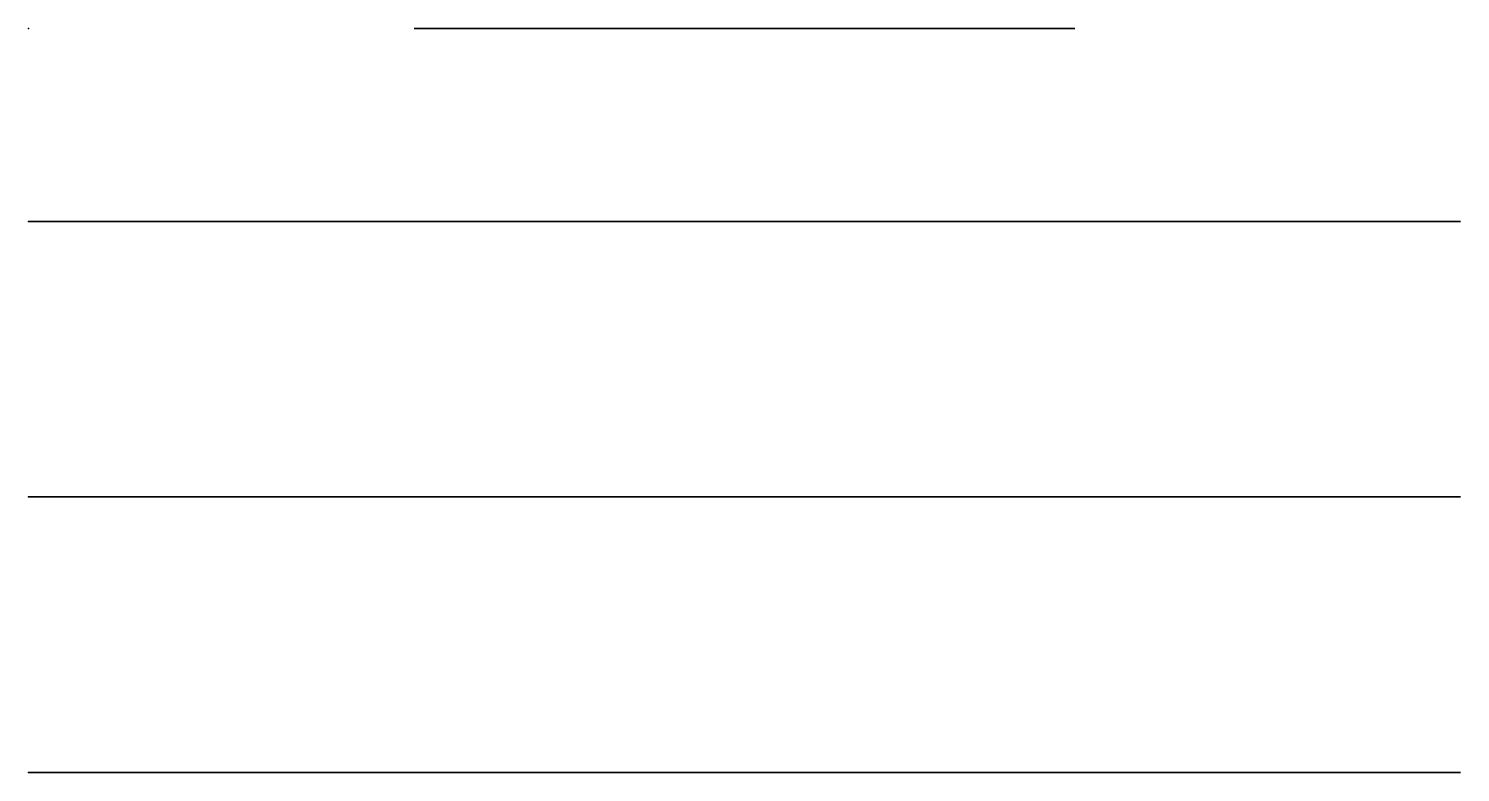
# Model space of a CAD drawing. Header units: centimetres. Extents: x 0 to 2.6, y 0 to 1.35.
import ezdxf

# ---------------------------------------------------------------- set-up
doc = ezdxf.new("R2010")
doc.units = ezdxf.units.CM
doc.header["$MEASUREMENT"] = 0
for name, color, linetype in [('Motor Bearing v2_Sketch1', 7, 'Continuous'), ('Motor Bearing v2_Sketch2', 7, 'Continuous'), ('Motor Bearing v2_Sketch3', 7, 'Continuous'), ('Motor Bearing v2_Sketch4', 7, 'Continuous'), ('Motor Bearing v2_Sketch5', 7, 'Continuous')]:
    doc.layers.add(name, color=color, linetype=linetype)

msp = doc.modelspace()

# ---------------------------------------------------------------- linework, layer by layer
at = {"layer": 'Motor Bearing v2_Sketch1'}
for p, q in [((0, 0), (2.6, 0)), ((2.6, 0, 4.7), (0, 0, 4.7)), ((0, 0, 4.7), (0, 0)), ((2.6, 0), (2.6, 0, 4.7))]:
    msp.add_line(p, q, dxfattribs=at)
msp.add_point((0, 0), dxfattribs=at)
at = {"layer": 'Motor Bearing v2_Sketch2'}
for p, q in [((0, 1, 4.7), (2.6, 1, 4.7)), ((2.6, 1), (0, 1)), ((0, 1), (0, 1, 4.7)), ((1.3, 1), (1.3, 1, 4.7)), ((2.6, 1, 2.35), (1.3, 1, 2.35)), ((2.6, 1, 4.7), (2.6, 1))]:
    msp.add_line(p, q, dxfattribs=at)
at = {"layer": 'Motor Bearing v2_Sketch2', "extrusion": (0, 1, 0)}
msp.add_circle((-1.3, 2.35, 1), 1.25, dxfattribs=at)
at = {"layer": 'Motor Bearing v2_Sketch2'}
msp.add_point((0, 1), dxfattribs=at)
at = {"layer": 'Motor Bearing v2_Sketch3', "extrusion": (0, 1, 0)}
for radius in [1.25, 0.6]:
    msp.add_circle((-1.3, 2.35, 1), radius, dxfattribs=at)
at = {"layer": 'Motor Bearing v2_Sketch3'}
msp.add_point((0, 1), dxfattribs=at)
at = {"layer": 'Motor Bearing v2_Sketch4', "extrusion": (0, 1, 0)}
for radius in [0.6, 0.4]:
    msp.add_circle((-1.3, 2.35, 1.35), radius, dxfattribs=at)
at = {"layer": 'Motor Bearing v2_Sketch4'}
msp.add_point((0, 1.35), dxfattribs=at)
at = {"layer": 'Motor Bearing v2_Sketch5'}
for p, q in [((0, 0.5), (0, 0.5, 4.7)), ((0, 0.5, 4.7), (2.6, 0.5, 4.7)), ((2.6, 0.5), (0, 0.5)), ((2.6, 0.5), (0, 0.5)), ((0, 0.5, 2), (0.8519, 0.5, 0.2783)), ((0, 0.5, 2), (2.6, 0.5, 2)), ((0, 0.5, 4.7), (1.3, 0.5, 4.7)), ((0, 0.5, 4.7), (0, 0.5, 2.7)), ((0, 0.5, 2.7), (0.8519, 0.5, 4.4217)), ((2.6, 0.5, 2), (1.7481, 0.5, 0.2783)), ((2.6, 0.5, 2.7), (1.7481, 0.5, 4.4217)), ((2.6, 0.5, 4.7), (2.6, 0.5)), ((2.6, 0.5, 4.7), (2.6, 0.5, 2.7))]:
    msp.add_line(p, q, dxfattribs=at)
at = {"layer": 'Motor Bearing v2_Sketch5', "extrusion": (0, 1, 0)}
for centre, radius in [((-1.3, 2.35, 0.5), 1.25), ((-1.3, 0.5, 0.5), 0.5), ((-1.3, 4.2, 0.5), 0.5)]:
    msp.add_circle(centre, radius, dxfattribs=at)
at = {"layer": 'Motor Bearing v2_Sketch5'}
for p in [(0, 0.5), (1.3, 0.5), (1.6, 0.5, -0.5)]:
    msp.add_point(p, dxfattribs=at)

doc.saveas('drawing.dxf')
